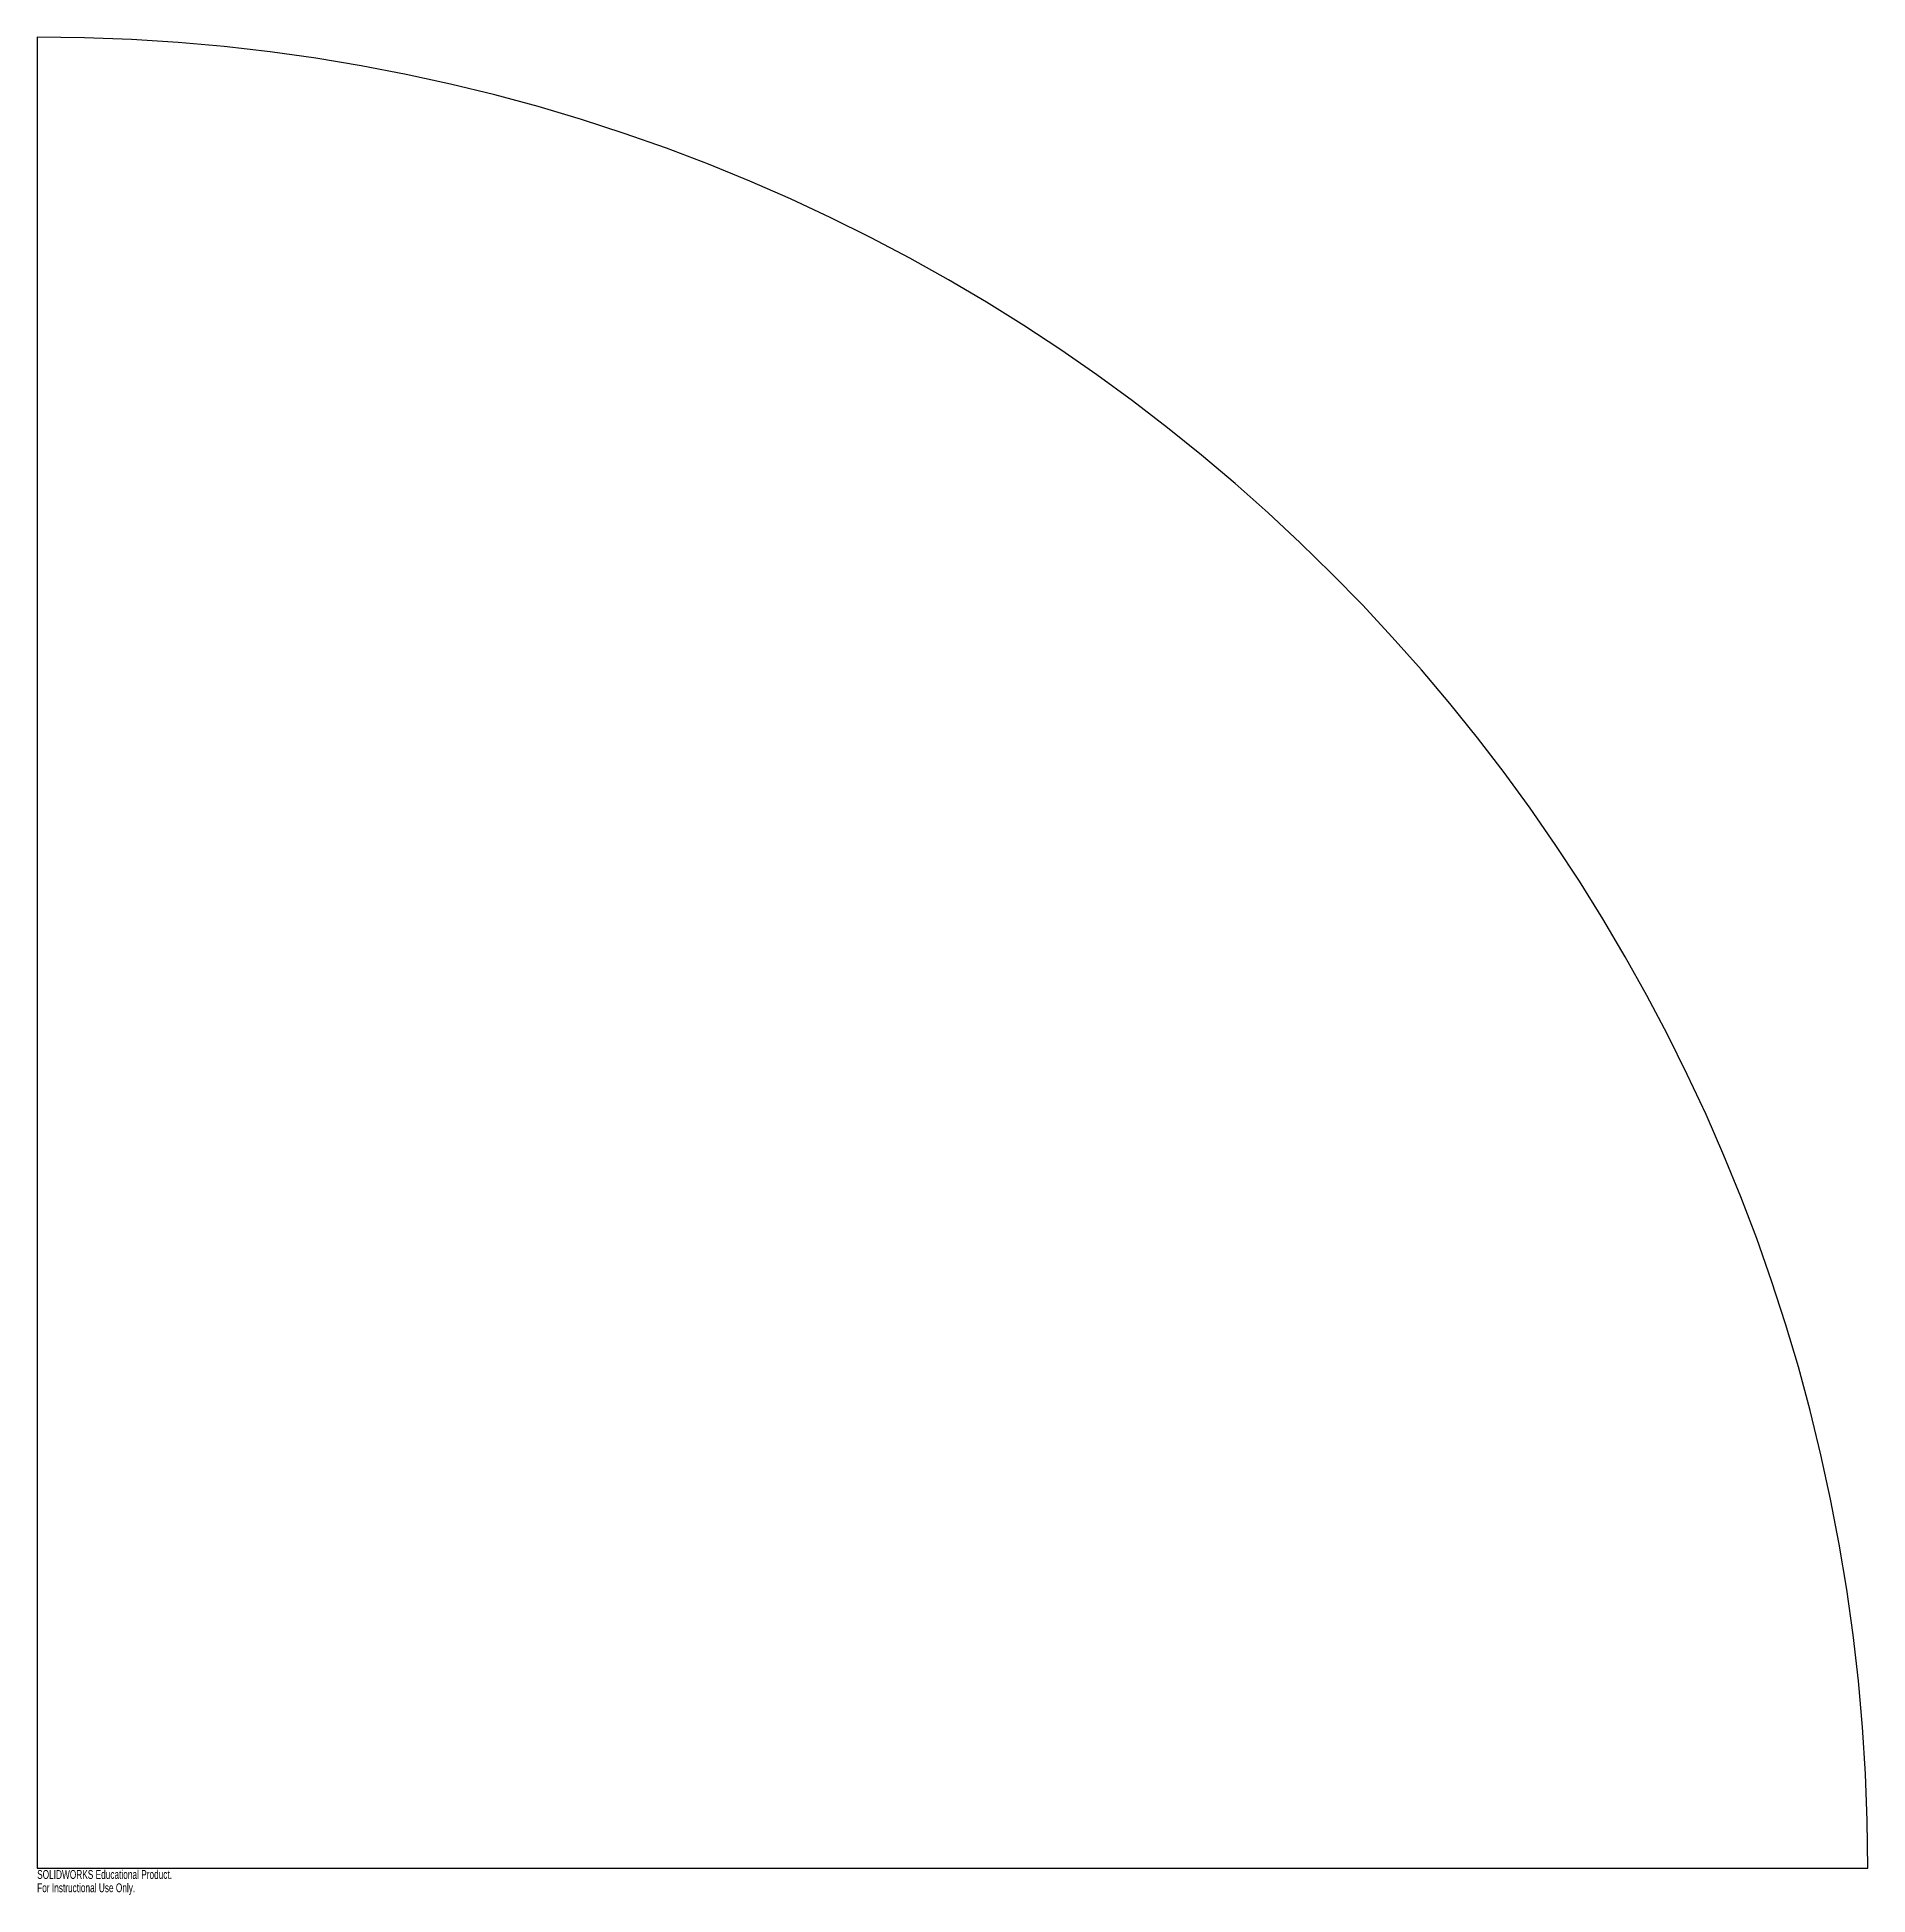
# Model space of a CAD drawing. Header units: inches. Extents: x 0 to 39.4, y -0.6 to 39.4.
import ezdxf

# ---------------------------------------------------------------- set-up
doc = ezdxf.new("R2010")
doc.units = ezdxf.units.IN
doc.header["$MEASUREMENT"] = 0
doc.styles.add('SLDTEXTSTYLE0', font='TXT', dxfattribs={"width": 0.7})

msp = doc.modelspace()

# ---------------------------------------------------------------- linework, layer by layer
at = {"color": 7, "linetype": 'Continuous'}
for p, q in [((0, 39.37), (0, 0)), ((0, 0), (39.37, 0))]:
    msp.add_line(p, q, dxfattribs=at)
msp.add_arc((0, 0), 39.37, 0, 90, dxfattribs=at)

# ---------------------------------------------------------------- texts
at = {"color": 7, "linetype": 'Continuous', "char_height": 0.1903, "attachment_point": 1, "style": 'SLDTEXTSTYLE0'}
for s, insert in [('SOLIDWORKS Educational Product.', (0, -0.04)), ('For Instructional Use Only.', (0, -0.326))]:
    msp.add_mtext(s, dxfattribs=dict(at, insert=insert))

doc.saveas('drawing.dxf')
